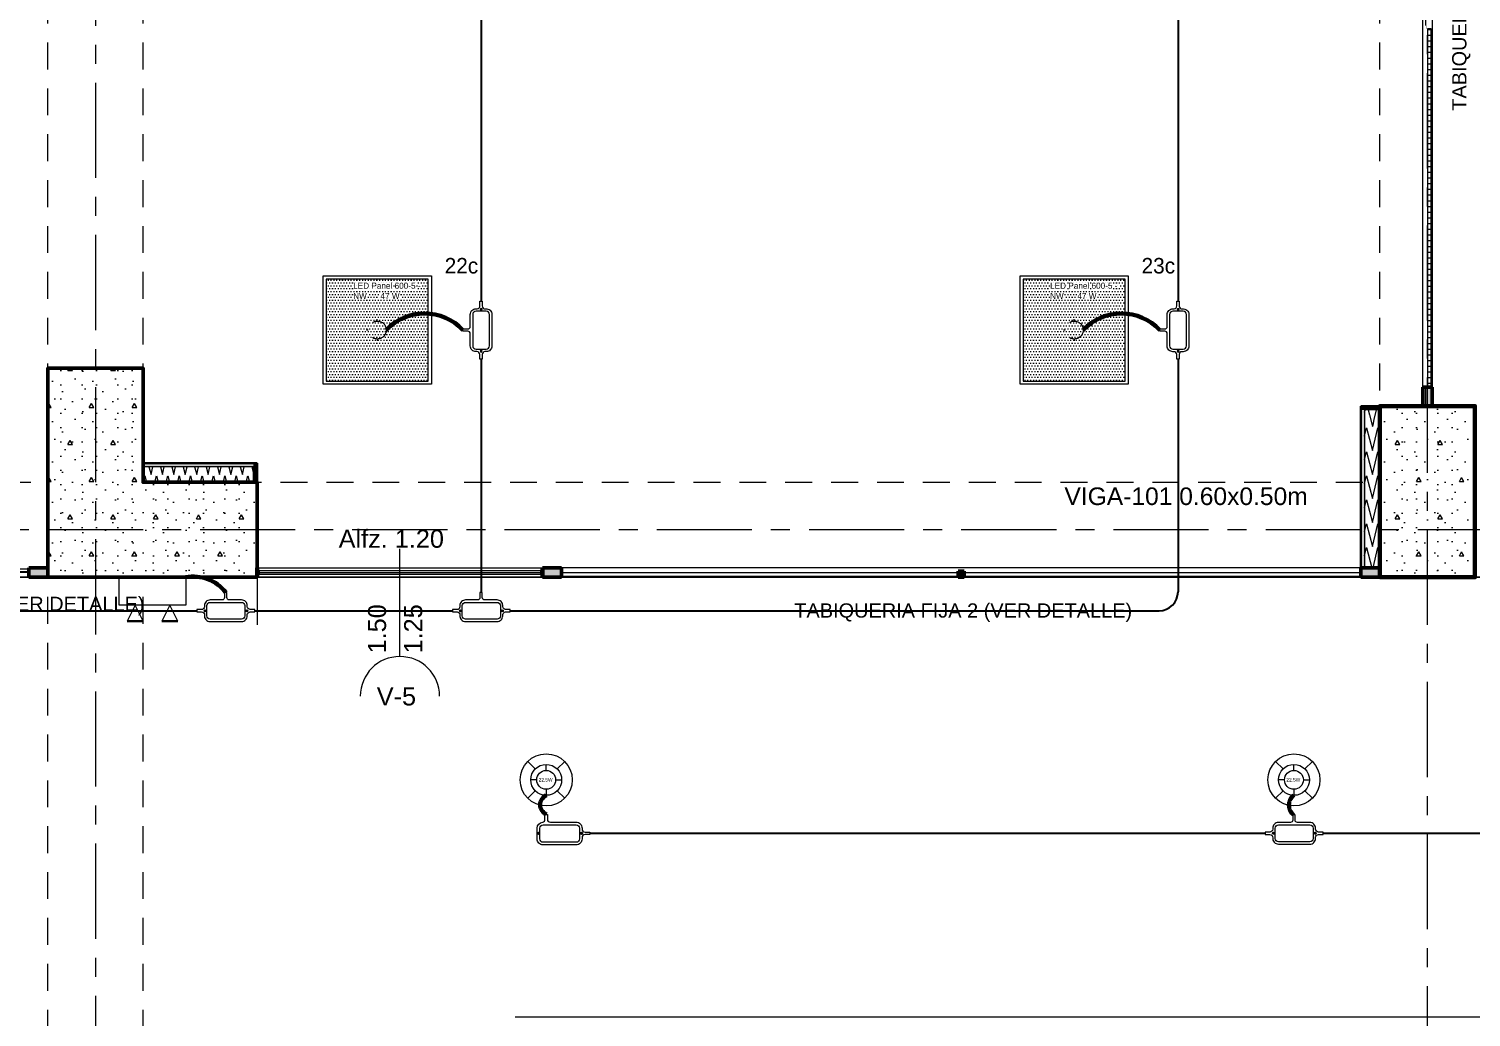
# Model space of a CAD drawing. Header units: inches. Extents: x -38 to 5698, y -33 to 92.
# Drawn here: x 115.47 to 123.05, y 27.39 to 32.58 of the extents above; entities that cross this region are included whole.
import ezdxf
from ezdxf.lldxf.tags import DXFTag

# ---------------------------------------------------------------- set-up
doc = ezdxf.new("R2010")
doc.units = ezdxf.units.IN
doc.header["$MEASUREMENT"] = 0
doc.set_wipeout_variables(frame=1)
for name, pattern in [('CONTINUA', [0]), ('DASHED', [0.75, 0.5, -0.25]), ('Hidden Line', [0.195611, 0.141111, -0.0545]), ('HIDDEN2', [0.1875, 0.125, -0.0625]), ('Punto & Raya', [0.65, 0.5, -0.075, 0, -0.075]), ('Wipeout_Contour', [1, 0, -1])]:
    doc.linetypes.add(name, pattern=pattern)
for name, color, linetype, lineweight in [('00_IE_Luminarias', 6, 'Continuous', 30), ('01 IE LUM LED EMP DN570B', 3, 'Continuous', 13), ('ALUMBRADO_CONDUIT', 30, 'CONDUIT1', 30), ('Bancas', 1, 'Continuous', 13), ('CABLEADO EXT.', 3, 'PVCSUBT', 30), ('Luminarias', 5, 'Continuous', 20), ('pulsador', 4, 'Continuous', 40), ('Simb_Alumbrado', 140, 'CONTINUA', 30)]:
    doc.layers.add(name, color=color, linetype=linetype, lineweight=lineweight)
for name, color, linetype in [('02 _ ARQ _ ALB _ Ejes Generales', 7, 'Continuous'), ('02 _ ARQ _ ALB _ Muros Interiores', 7, 'Continuous'), ('02 _ ARQ _ ZON _ Espacio.3D', 7, 'Continuous'), ('08 _ STR _ EXT _ 06 Columnas', 7, 'Continuous'), ('08 _ STR _ EXT _ 09 Vigas', 7, 'Continuous'), ('Acabado - Muros', 7, 'Continuous'), ('Dibujo 2D - General', 7, 'Continuous'), ('Estructura - 04 MURO', 7, 'Continuous'), ('Interior - Escaleras & Barandillas', 7, 'Continuous'), ('Notas - Etiquetas', 251, 'Continuous')]:
    doc.layers.add(name, color=color, linetype=linetype)
doc.styles.add('Estilo_Generado_4', font='swisse.ttf')
doc.styles.add('{18b73a54-fa43-428c-adcb-c1c7bbdf2c84}', font='Simplex.shx')
tags = doc.linetypes.add('CONDUIT', pattern='A,1.5,-0.210535,["con",{18b73a54-fa43-428c-adcb-c1c7bbdf2c84},S=0.2,R=0,X=0,Y=-0.065594],-0.702384', length=2.412919).pattern_tags.tags
tags[6] = DXFTag(74, 10)
tags = doc.linetypes.add('CONDUIT1', pattern='A,1,-0.19772,["con",{18b73a54-fa43-428c-adcb-c1c7bbdf2c84},S=0.2,R=0,X=0,Y=-0.065594],-0.593642', length=1.791362).pattern_tags.tags
tags[6] = DXFTag(74, 10)
tags = doc.linetypes.add('PVCSUBT', pattern='A,0.6,-0.3,0.6,-0.075691,["PVC",Standard,S=0.2,R=0,X=0,Y=-0.093724],-0.621005', length=2.196696).pattern_tags.tags
tags[10] = DXFTag(74, 10)
pattern_1 = [(0, (92.500015, 3e-09), (0, 0.030000001), [])]
pattern_2 = [(0, (92.5, 3e-09), (0, 0.3897114), [0.024375, -0.200625]), (0, (92.6125, 0.19486), (0, 0.3897114), [0.024375, -0.200625]), (60, (92.5, 3e-09), (-0.3375, 0.1948557), [0.024375, -0.200625]), (60, (92.725, 3e-09), (-0.3375, 0.1948557), [0.024375, -0.200625]), (120, (92.5244, 3e-09), (0.3375, 0.1948557), [0.024375, -0.200625]), (120, (92.7494, 3e-09), (0.3375, 0.1948557), [0.024375, -0.200625]), (0, (92.500015, 0.0375), (0, 0.075), [0, -0.075, 0, -0.1125]), (45, (92.537515, 0.0375), (-0.05303301, 0.05303301), [0, -0.05625, 0, -0.09375])]

# ---------------------------------------------------------------- blocks, each defined once
blk = doc.blocks.new('*X64', base_point=(804.059, 0))
at = {"layer": 'Estructura - 04 MURO', "color": 9, "linetype": 'Continuous', "lineweight": 5}
for p, q in [((828.2022, 30.2733), (828.209, 30.2481)), ((828.1711, 30.2), (828.179, 30.2339)), ((828.179, 30.2339), (828.1881, 30.2))]:
    blk.add_line(p, q, dxfattribs=at)
blk = doc.blocks.new('*X65', base_point=(804.059, 0))
at = {"layer": 'Estructura - 04 MURO', "color": 9, "linetype": 'Continuous', "lineweight": 5}
for p, q in [((828.1404, 30.28), (828.1512, 30.24)), ((828.1512, 30.24), (828.1605, 30.28)), ((828.2004, 30.28), (828.2022, 30.2733))]:
    blk.add_line(p, q, dxfattribs=at)
blk = doc.blocks.new('*X66', base_point=(804.059, 0))
at = {"layer": 'Estructura - 04 MURO', "color": 9, "linetype": 'Continuous', "lineweight": 5}
for p, q in [((827.6604, 30.28), (827.6712, 30.24)), ((827.6712, 30.24), (827.6805, 30.28)), ((827.7204, 30.28), (827.7312, 30.24)), ((827.7312, 30.24), (827.7405, 30.28)), ((827.7804, 30.28), (827.7912, 30.24)), ((827.7912, 30.24), (827.8005, 30.28)), ((827.8404, 30.28), (827.8512, 30.24)), ((827.8512, 30.24), (827.8605, 30.28)), ((827.9004, 30.28), (827.9112, 30.24)), ((827.9112, 30.24), (827.9205, 30.28)), ((827.9604, 30.28), (827.9712, 30.24)), ((827.9712, 30.24), (827.9805, 30.28)), ((828.0204, 30.28), (828.0312, 30.24)), ((828.0312, 30.24), (828.0405, 30.28)), ((828.0804, 30.28), (828.0912, 30.24)), ((828.0912, 30.24), (828.1005, 30.28)), ((827.6311, 30.2), (827.639, 30.2339)), ((827.639, 30.2339), (827.6481, 30.2)), ((827.6911, 30.2), (827.699, 30.2339)), ((827.699, 30.2339), (827.7081, 30.2)), ((827.7511, 30.2), (827.759, 30.2339)), ((827.759, 30.2339), (827.7681, 30.2)), ((827.8111, 30.2), (827.819, 30.2339)), ((827.819, 30.2339), (827.8281, 30.2)), ((827.8711, 30.2), (827.879, 30.2339)), ((827.879, 30.2339), (827.8881, 30.2)), ((827.9311, 30.2), (827.939, 30.2339)), ((827.939, 30.2339), (827.9481, 30.2)), ((827.9911, 30.2), (827.999, 30.2339)), ((827.999, 30.2339), (828.0081, 30.2)), ((828.0511, 30.2), (828.059, 30.2339)), ((828.059, 30.2339), (828.0681, 30.2)), ((828.1111, 30.2), (828.119, 30.2339)), ((828.119, 30.2339), (828.1281, 30.2))]:
    blk.add_line(p, q, dxfattribs=at)
blk = doc.blocks.new('*X67', base_point=(804.059, 0))
at = {"layer": 'Estructura - 04 MURO', "color": 9, "linetype": 'Continuous', "lineweight": 5}
for p, q in [((834.049, 30.5688), (834.0511, 30.5779)), ((834.0744, 30.5546), (834.089, 30.5)), ((834.093, 30.5), (834.0998, 30.5292))]:
    blk.add_line(p, q, dxfattribs=at)
blk = doc.blocks.new('*X68', base_point=(804.059, 0))
at = {"layer": 'Estructura - 04 MURO', "color": 9, "linetype": 'Continuous', "lineweight": 5}
for p, q in [((834.0511, 30.5779), (834.0516, 30.58)), ((834.0676, 30.58), (834.0744, 30.5546)), ((834.0998, 30.5292), (834.1116, 30.58)), ((834.1276, 30.58), (834.129, 30.5747))]:
    blk.add_line(p, q, dxfattribs=at)
blk = doc.blocks.new('*X69', base_point=(804.059, 0))
at = {"layer": 'Estructura - 04 MURO', "color": 9, "linetype": 'Continuous', "lineweight": 5}
for p, q in [((834.049, 30.4428), (834.059, 30.4859)), ((834.059, 30.4859), (834.0912, 30.366)), ((834.089, 30.5), (834.0912, 30.492)), ((834.0912, 30.492), (834.093, 30.5)), ((834.0912, 30.366), (834.119, 30.4859)), ((834.119, 30.4859), (834.129, 30.4487)), ((834.049, 30.3168), (834.059, 30.3599)), ((834.059, 30.3599), (834.0912, 30.24)), ((834.0912, 30.24), (834.119, 30.3599)), ((834.119, 30.3599), (834.129, 30.3227)), ((834.049, 30.1908), (834.059, 30.2339)), ((834.059, 30.2339), (834.0912, 30.114)), ((834.0912, 30.114), (834.119, 30.2339)), ((834.119, 30.2339), (834.129, 30.1967)), ((834.049, 30.0648), (834.059, 30.1079)), ((834.059, 30.1079), (834.0912, 29.988)), ((834.0912, 29.988), (834.119, 30.1079)), ((834.119, 30.1079), (834.129, 30.0707)), ((834.049, 29.9388), (834.059, 29.9819)), ((834.059, 29.9819), (834.0912, 29.862)), ((834.0912, 29.862), (834.119, 29.9819)), ((834.119, 29.9819), (834.129, 29.9447)), ((834.049, 29.8128), (834.059, 29.8559)), ((834.059, 29.8559), (834.0874, 29.75)), ((834.0944, 29.75), (834.119, 29.8559)), ((834.119, 29.8559), (834.129, 29.8187))]:
    blk.add_line(p, q, dxfattribs=at)
blk = doc.blocks.new('LUMINARIA 2')
at = {"layer": '01 IE LUM LED EMP DN570B'}
for p, q in [((-0.094, 0.094), (-0.159, 0.158)), ((0.094, 0.094), (0.159, 0.158)), ((-0.094, -0.094), (-0.159, -0.158)), ((0.094, -0.094), (0.159, -0.158))]:
    blk.add_line(p, q, dxfattribs=at)
at = {"layer": '01 IE LUM LED EMP DN570B', "ltscale": 0.4}
for p, q in [((0, 0.081), (0, 0.133)), ((-0.081, 0), (-0.133, 0)), ((0.081, 0), (0.133, 0)), ((0, -0.081), (0, -0.133))]:
    blk.add_line(p, q, dxfattribs=at)
at = {"layer": '01 IE LUM LED EMP DN570B'}
for radius in [0.224, 0.133]:
    blk.add_circle((0, 0), radius, dxfattribs=at)
at = {"layer": '01 IE LUM LED EMP DN570B', "ltscale": 0.4}
blk.add_circle((0, 0), 0.0813, dxfattribs=at)
at = {"layer": '01 IE LUM LED EMP DN570B', "color": 8, "linetype": 'ByBlock', "lineweight": 80, "insert": (-0.065, 0.016), "char_height": 0.03, "width": 0.17858, "attachment_point": 1}
blk.add_mtext('{\\C3;22.5W}', dxfattribs=at)
blk = doc.blocks.new('*U270')
at = {"layer": 'Luminarias', "linetype": 'DASHED', "lineweight": 0, "ltscale": 0.05}
blk.add_lwpolyline([(0, -0.0045), (0, 0.0045)], dxfattribs=at)
blk = doc.blocks.new('*U271')
at = {"color": 0, "linetype": 'ByBlock', "lineweight": -2, "transparency": 16777216}
for p, rotation in [((-0.05, 0), 90), ((0, -0.05), 180), ((0.05, 0), 269.9999999999999)]:
    blk.add_blockref('*U270', p, dxfattribs=dict(at, rotation=rotation))
blk.add_blockref('*U270', (0, 0.05), dxfattribs=at)
blk = doc.blocks.new('PANEL LED 50W')
at = {"layer": 'Luminarias'}
h = blk.add_hatch(dxfattribs=at)
h.set_pattern_fill('DOTS', color=4, scale=0.009097)
h.set_pattern_definition([(0, (0, -2e-14), (0.0072206, 0.01444116), [0, -0.01444116])])
h.paths.add_polyline_path([(-0.2574, -0.2574), (0.2574, -0.2574), (0.2574, 0.2574), (-0.2574, 0.2574)])
h.paths.add_polyline_path([(-0.1296, 0.0974), (0.1849, 0.0974), (0.1849, 0.2469), (-0.1296, 0.2469)], flags=24)
at = {"layer": 'Luminarias', "color": 4, "lineweight": 0}
for points in [[(-0.2729, 0.2729), (0.2729, 0.2729), (0.2729, -0.2729), (-0.2729, -0.2729)], [(-0.2574, -0.2574), (0.2574, -0.2574), (0.2574, 0.2574), (-0.2574, 0.2574)]]:
    blk.add_lwpolyline(points, close=True, dxfattribs=at)
at = {"layer": 'Luminarias', "color": 4, "linetype": 'DASHED', "lineweight": 0, "ltscale": 0.01}
blk.add_circle((0, 0), 0.0455, dxfattribs=at)
at = {"color": 4}
blk.add_blockref('*U271', (0, 0), dxfattribs=at)
at = {"layer": 'Luminarias', "color": 4, "insert": (-0.1218, 0.2392), "char_height": 0.030929, "width": 0.382855, "attachment_point": 1}
blk.add_mtext('{\\Ftxt|c0;LED Panel 600-5 - NW      47 W}', dxfattribs=at)
blk = doc.blocks.new('oval t')
at = {"layer": 'Simb_Alumbrado', "lineweight": 13}
blk.add_lwpolyline([(0.0141, 0.0102, -0.414214), (0.0041, 0.0202), (0.0041, 0.0416), (-0.0056, 0.0416), (-0.0056, 0.0202, -0.414214), (-0.0156, 0.0102), (-0.0659, 0.0102, 0.414214), (-0.0899, -0.0138), (-0.0899, -0.0183, -0.414214), (-0.1019, -0.0303), (-0.1213, -0.0303), (-0.1213, -0.04), (-0.1016, -0.04, -0.451917), (-0.0897, -0.0535, 0.451917), (-0.0659, -0.0805), (0.0659, -0.0805, 0.414214), (0.0899, -0.0566), (0.0899, -0.0512, -0.398753), (0.1019, -0.0401), (0.1213, -0.0401), (0.1213, -0.0304), (0.1019, -0.0304, -0.368669), (0.0899, -0.0176), (0.0899, -0.0138, 0.414214), (0.0659, 0.0102), (0.0141, 0.0102)], format="xyb", dxfattribs=at)
blk.add_lwpolyline([(-0.0659, 0), (0.0659, 0, -0.414214), (0.0797, -0.0138), (0.0797, -0.0566, -0.414214), (0.0659, -0.0703), (-0.0659, -0.0703, -0.414214), (-0.0797, -0.0566), (-0.0797, -0.0138, -0.414214)], format="xyb", close=True, dxfattribs=at)
for points in [[(-0.0911, -0.0352), (-0.0828, -0.0352)], [(-0.0869, -0.031), (-0.0869, -0.0394)], [(0.0837, -0.0352), (0.0921, -0.0352)], [(0.0879, -0.031), (0.0879, -0.0394)]]:
    blk.add_lwpolyline(points, dxfattribs=at)
for centre in [(-0.0869, -0.0352), (0.0879, -0.0352)]:
    blk.add_circle(centre, 0.00419, dxfattribs=at)
blk = doc.blocks.new('CAJA OVAL TIPO L')
at = {"layer": 'Simb_Alumbrado', "lineweight": 13}
blk.add_lwpolyline([(-0.0491, -0.079), (-0.0491, -0.0343, -0.380413), (-0.0258, -0.0088), (-0.0258, -0.0088, 0.341426), (-0.0164, 0.0033), (-0.0164, 0.0236), (-0.0063, 0.0236), (-0.0063, 0.0033, 0.414214), (0.0063, -0.0092), (0.1138, -0.0092, -0.414214), (0.1388, -0.0343), (0.1388, -0.0382, 0.414214), (0.1513, -0.0508), (0.1716, -0.0508), (0.1716, -0.0609), (0.1513, -0.0609, 0.414214), (0.1388, -0.0734), (0.1388, -0.079, -0.414214), (0.1138, -0.104), (-0.0241, -0.104, -0.414214), (-0.0491, -0.079, 0.414214)], format="xyb", dxfattribs=at)
for points in [[(-0.0483, -0.0558), (-0.0395, -0.0558)], [(-0.0439, -0.0514), (-0.0439, -0.0602)], [(0.1323, -0.0558), (0.1411, -0.0558)], [(0.1367, -0.0514), (0.1367, -0.0602)]]:
    blk.add_lwpolyline(points, dxfattribs=at)
blk.add_lwpolyline([(-0.0241, -0.0199), (0.1138, -0.0199, -0.414214), (0.1282, -0.0343), (0.1282, -0.079, -0.414214), (0.1138, -0.0934), (-0.0241, -0.0934, -0.414214), (-0.0384, -0.079), (-0.0384, -0.0343, -0.414214)], format="xyb", close=True, dxfattribs=at)
for centre in [(-0.0439, -0.0558), (0.1367, -0.0558)]:
    blk.add_circle(centre, 0.00438, dxfattribs=at)
blk = doc.blocks.new('luz de emergencia')
at = {"color": 5, "lineweight": 40}
for p, q in [((164.1493, 48.9365, -0.0001), (164.2333, 48.9365, -0.0001)), ((164.3313, 48.9365, -0.0001), (164.4153, 48.9365, -0.0001))]:
    blk.add_line(p, q, dxfattribs=at)
at = {"layer": '00_IE_Luminarias', "color": 5, "linetype": 'Continuous', "lineweight": 13}
for p, q in [((164.1913, 49.0205, -0.0001), (164.1493, 48.9365, -0.0001)), ((164.2333, 48.9365, -0.0001), (164.1913, 49.0205, -0.0001)), ((164.3733, 49.0205, -0.0001), (164.3313, 48.9365, -0.0001)), ((164.4153, 48.9365, -0.0001), (164.3733, 49.0205, -0.0001))]:
    blk.add_line(p, q, dxfattribs=at)
at = {"layer": '00_IE_Luminarias', "color": 5, "linetype": 'Continuous', "lineweight": 13, "elevation": -0.0001}
blk.add_lwpolyline([(164.4573, 49.0205), (164.1073, 49.0205), (164.1073, 49.1666), (164.4573, 49.1665)], close=True, dxfattribs=at)

msp = doc.modelspace()

# ---------------------------------------------------------------- hatches: boundary and pattern name
at = {"layer": '08 _ STR _ EXT _ 06 Columnas', "linetype": 'Continuous', "lineweight": 9}
h = msp.add_hatch(dxfattribs=at)
h.set_pattern_fill('HORMIGÓN_EN_MASA_0002', style=0, pattern_type=2)
h.set_pattern_definition(pattern_2)
h.paths.add_polyline_path([(116.67, 29.7), (116.67, 30.1999), (116.07, 30.2), (116.07, 30.8001), (115.57, 30.8002), (115.57, 29.7)])
h = msp.add_hatch(dxfattribs=at)
h.set_pattern_fill('HORMIGÓN_EN_MASA_0002', style=0, pattern_type=2)
h.set_pattern_definition(pattern_2)
h.paths.add_polyline_path([(122.57, 29.7), (123.07, 29.7), (123.07, 30.6), (122.57, 30.6)])
at = {"layer": 'Acabado - Muros', "linetype": 'Continuous', "lineweight": 0}
h = msp.add_hatch(dxfattribs=at)
h.set_pattern_fill('CONTRACHAPADO_0002', color=254, style=0, pattern_type=2)
h.set_pattern_definition(pattern_1)
h.paths.add_polyline_path([(115.47, 29.745), (113.87, 29.745), (113.87, 29.725), (115.47, 29.725)])
msp.add_hatch(color=254, dxfattribs=at).paths.add_polyline_path([(115.47, 29.75), (115.47, 29.7), (115.57, 29.7), (115.57, 29.75)])
at = {"layer": 'Estructura - 04 MURO', "linetype": 'Continuous', "lineweight": 9}
for points in [[(122.47, 30.58), (122.49, 30.58), (122.47, 30.6)], [(122.49, 30.6), (122.47, 30.6), (122.49, 30.58)], [(122.49, 30.58), (122.57, 30.58), (122.57, 30.6), (122.49, 30.6)], [(116.65, 30.3), (116.07, 30.3), (116.07, 30.28), (116.65, 30.28)], [(116.65, 30.28), (116.67, 30.28), (116.67, 30.3)], [(116.65, 30.28), (116.67, 30.3), (116.65, 30.3)], [(116.65, 30.28), (116.65, 30.2), (116.67, 30.2), (116.67, 30.28)]]:
    msp.add_hatch(color=252, dxfattribs=at).paths.add_polyline_path(points)

# ---------------------------------------------------------------- linework, layer by layer
at = {"layer": '02 _ ARQ _ ALB _ Ejes Generales', "color": 251, "linetype": 'Punto & Raya', "lineweight": 13}
for p, q in [((115.82, 45.9), (115.82, 2.05)), ((148.07, 29.95), (97.3454, 29.95))]:
    msp.add_line(p, q, dxfattribs=at)
at = {"layer": '02 _ ARQ _ ALB _ Muros Interiores', "color": 165, "linetype": 'Continuous', "lineweight": 15}
for p, q in [((117.42, 29.2835), (117.42, 29.85)), ((116.67, 29.75), (118.17, 29.75)), ((116.68, 29.735), (118.16, 29.735)), ((116.68, 29.725), (118.16, 29.725)), ((118.16, 29.715), (116.68, 29.715)), ((116.67, 29.7), (118.17, 29.7))]:
    msp.add_line(p, q, dxfattribs=at)
at = {"layer": '02 _ ARQ _ ALB _ Muros Interiores', "color": 7, "linetype": 'Continuous', "lineweight": 80}
for p, q in [((116.67, 29.7), (116.67, 29.75)), ((118.17, 29.7), (118.17, 29.75))]:
    msp.add_line(p, q, dxfattribs=at)
at = {"layer": '02 _ ARQ _ ALB _ Muros Interiores', "color": 165, "linetype": 'Continuous', "lineweight": 25}
for p, q in [((116.67, 29.735), (116.68, 29.735)), ((116.68, 29.715), (116.67, 29.715)), ((116.68, 29.735), (116.68, 29.715)), ((118.16, 29.715), (118.16, 29.735)), ((118.16, 29.735), (118.17, 29.735)), ((118.17, 29.715), (118.16, 29.715))]:
    msp.add_line(p, q, dxfattribs=at)
at = {"layer": '02 _ ARQ _ ALB _ Muros Interiores', "color": 251, "linetype": 'Continuous', "lineweight": 13, "flags": 128}
msp.add_lwpolyline([(117.6284, 29.075, 1), (117.2115, 29.075)], format="xyb", dxfattribs=at)
at = {"layer": '02 _ ARQ _ ZON _ Espacio.3D', "color": 254, "linetype": 'Continuous', "lineweight": 0, "flags": 128}
for points in [[(100.82, 33.75), (100.82, 29.75), (101.57, 29.75), (101.57, 30.7), (102.07, 30.7), (102.07, 30.2), (102.57, 30.2), (102.57, 29.7), (108.57, 29.7), (108.57, 31.0002), (112.57, 31.0001), (112.57, 29.6999), (115.57, 29.7), (115.57, 30.8002), (116.07, 30.8001), (116.07, 30.2), (116.67, 30.1999), (116.67, 29.7), (122.57, 29.7), (122.57, 30.6), (122.812, 30.6), (122.812, 39)], [(123.07, 39), (122.845, 39), (122.845, 30.6), (123.07, 30.6)], [(143.92, 29.7), (115.57, 29.7), (112.57, 29.7), (112.57, 17.4), (137.07, 17.4)]]:
    msp.add_lwpolyline(points, dxfattribs=at)
at = {"layer": '08 _ STR _ EXT _ 06 Columnas', "color": 7, "linetype": 'Continuous', "lineweight": 60, "flags": 128}
msp.add_lwpolyline([(116.67, 29.7), (115.57, 29.7), (115.57, 30.8002), (116.07, 30.8001), (116.07, 30.2), (116.67, 30.1999)], close=True, dxfattribs=at)
at = {"layer": '08 _ STR _ EXT _ 06 Columnas', "color": 7, "linetype": 'Continuous', "lineweight": 80, "flags": 128}
msp.add_lwpolyline([(122.57, 29.7), (123.07, 29.7), (123.07, 30.6), (122.57, 30.6)], close=True, dxfattribs=at)
at = {"layer": '08 _ STR _ EXT _ 09 Vigas', "color": 251, "linetype": 'Hidden Line', "lineweight": 13}
for p, q in [((115.57, 30.2), (115.57, 39.4)), ((116.07, 30.2), (116.07, 39.4)), ((122.57, 30.2), (122.57, 39.4)), ((109.07, 30.2), (115.57, 30.2)), ((116.07, 30.2), (122.57, 30.2)), ((115.57, 17.4), (115.57, 29.7)), ((116.07, 17.4), (116.07, 29.7))]:
    msp.add_line(p, q, dxfattribs=at)
at = {"layer": 'Acabado - Muros', "color": 7, "linetype": 'Continuous', "lineweight": 60}
for p, q in [((122.845, 30.6), (122.795, 30.6)), ((115.47, 29.75), (115.47, 29.7)), ((115.57, 29.75), (115.47, 29.75)), ((115.57, 29.75), (115.57, 29.7)), ((118.17, 29.75), (118.17, 29.7)), ((122.57, 29.75), (122.57, 29.7)), ((115.57, 29.7), (115.47, 29.7))]:
    msp.add_line(p, q, dxfattribs=at)
at = {"layer": 'Acabado - Muros', "color": 7, "linetype": 'Continuous', "lineweight": 13, "flags": 128}
msp.add_lwpolyline([(115.47, 29.745), (115.47, 29.725), (113.87, 29.725), (113.87, 29.745)], close=True, dxfattribs=at)
at = {"layer": 'ALUMBRADO_CONDUIT', "color": 30, "lineweight": 30, "ltscale": 0.4, "true_color": 0xf26722}
for p, q in [((117.8469, 33.3469), (117.8469, 31.1511)), ((121.5094, 33.3467), (121.5094, 31.151)), ((117.8469, 30.8469), (117.8469, 29.6204)), ((114.3376, 29.5241), (116.3532, 29.5241)), ((116.6574, 29.5241), (117.6958, 29.5241)), ((118, 29.5241), (121.4094, 29.5241)), ((118.4183, 28.3541), (121.9674, 28.3541)), ((122.2716, 28.354), (125.897, 28.354))]:
    msp.add_line(p, q, dxfattribs=at)
msp.add_arc((121.4094, 29.6241), 0.1, 270, 0, dxfattribs=at)
at = {"layer": 'CABLEADO EXT.', "color": 3, "lineweight": 80}
for centre, radius, start, end in [((117.5496, 30.8127), 0.2747, 42.972, 137.028), ((121.2121, 30.8126), 0.2747, 42.972, 137.028), ((116.3355, 29.4915), 0.2124, 37.34544, 100.98939), ((118.2128, 28.5038), 0.0556, 115.45713, 244.54287), ((122.1562, 28.5022), 0.0641, 126.0183, 233.9817)]:
    msp.add_arc(centre, radius, start, end, dxfattribs=at)
at = {"layer": 'Dibujo 2D - General', "color": 252, "linetype": 'Continuous', "lineweight": 13}
msp.add_line((116.67, 30.1999), (116.6698, 29.4496), dxfattribs=at)
at = {"layer": 'Estructura - 04 MURO', "color": 143, "linetype": 'Continuous', "lineweight": 5}
for p, q in [((122.57, 30.58), (122.49, 30.58)), ((116.65, 30.28), (116.07, 30.28)), ((116.65, 30.2), (116.65, 30.28))]:
    msp.add_line(p, q, dxfattribs=at)
at = {"layer": 'Estructura - 04 MURO', "color": 7, "linetype": 'Continuous', "lineweight": 40, "flags": 128}
for points in [[(122.57, 30.6), (122.47, 30.6)], [(116.67, 30.3), (116.07, 30.3)], [(116.07, 30.3), (116.07, 30.28)], [(116.67, 30.2), (116.67, 30.3)], [(116.67, 30.2), (116.65, 30.2)]]:
    msp.add_lwpolyline(points, dxfattribs=at)
at = {"layer": 'Estructura - 04 MURO', "color": 143, "linetype": 'Continuous', "lineweight": 5, "flags": 128}
for points in [[(116.07, 30.28), (116.07, 30.2)], [(116.1484, 30.2), (116.65, 30.2)]]:
    msp.add_lwpolyline(points, dxfattribs=at)
at = {"layer": 'Interior - Escaleras & Barandillas', "color": 161, "linetype": 'Continuous', "lineweight": 13}
msp.add_line((131.82, 27.3875), (118.0251, 27.3875), dxfattribs=at)

# ---------------------------------------------------------------- block references
at = {"layer": '01 IE LUM LED EMP DN570B', "xscale": 0.6105334384153049, "yscale": 0.6105334384153049, "zscale": 0.6105334384153049}
for p in [(118.1889, 28.635), (122.1185, 28.635)]:
    msp.add_blockref('LUMINARIA 2', p, dxfattribs=at)
at = {"layer": 'ALUMBRADO_CONDUIT', "xscale": 1.041283452965173, "yscale": 1.041283452965173, "zscale": 1.041283452965173}
for p in [(117.3012, 31), (120.9637, 31)]:
    msp.add_blockref('PANEL LED 50W', p, dxfattribs=at)
at = {"layer": 'ALUMBRADO_CONDUIT', "linetype": 'CONDUIT', "lineweight": 30, "xscale": 1.253906979044094, "yscale": 1.253906979044094, "zscale": 1.253906979044094}
msp.add_blockref('CAJA OVAL TIPO L', (118.2031, 28.424), dxfattribs=at)
at = {"layer": 'Bancas', "color": 252, "true_color": 0x939598, "xscale": -1.253906979044094, "yscale": 1.253906979044094, "zscale": 1.253906979044094, "rotation": 90}
for p in [(117.8028, 30.999), (121.4653, 30.9989)]:
    msp.add_blockref('oval t', p, dxfattribs=at)
at = {"layer": 'Bancas', "color": 252, "true_color": 0x939598, "xscale": 1.253906979044094, "yscale": 1.253906979044094, "zscale": 1.253906979044094}
for p in [(116.5053, 29.5682), (117.8479, 29.5682), (122.1195, 28.3982)]:
    msp.add_blockref('oval t', p, dxfattribs=at)
at = {"layer": 'Estructura - 04 MURO', "color": 7, "lineweight": 80}
for name in ['*X67', '*X68', '*X66', '*X65', '*X64']:
    msp.add_blockref(name, (92.5, 0), dxfattribs=at)
at = {"layer": 'pulsador', "color": 4, "lineweight": 40}
msp.add_blockref('luz de emergencia', (-48.1623, -19.4666, 0.0001), dxfattribs=at)

# ---------------------------------------------------------------- texts
at = {"layer": '00_IE_Luminarias', "color": 6, "linetype": 'HIDDEN2'}
for s, p in [('22c', (117.6552, 31.2973)), ('23c', (121.3177, 31.2973))]:
    msp.add_text(s, height=0.08174, dxfattribs=at).set_placement(p)
at = {"layer": '02 _ ARQ _ ALB _ Muros Interiores', "color": 251, "lineweight": 25, "char_height": 0.095, "attachment_point": 7, "style": 'Estilo_Generado_4'}
for s, insert in [('\\A1;{\\pql;\\pt0;\\fSwis721 Ex BT|b0|i0|c0|p34;Alfz. 1.20\\fSwis721 Ex BT|b0|i0|c0|p34;\\A1{\\H.66x;\\S^  ;}\\fSwis721 Ex BT|b0|i0|c0|p34;\\fSwis721 Ex BT|b0|i0|c0|p34;}', (117.0982, 29.8275)), ('\\A1;{\\pql;\\pt0;\\fSwis721 Ex BT|b0|i0|c0|p34;V-5\\fSwis721 Ex BT|b0|i0|c0|p34;\\fSwis721 Ex BT|b0|i0|c0|p34;\\fSwis721 Ex BT|b0|i0|c0|p34;}', (117.2984, 29.025))]:
    msp.add_mtext(s, dxfattribs=dict(at, insert=insert))
at = {"layer": '02 _ ARQ _ ALB _ Muros Interiores', "color": 251, "lineweight": 25, "char_height": 0.095, "attachment_point": 7, "rotation": 90, "style": 'Estilo_Generado_4'}
for s, insert in [('\\A1;{\\pql;\\pt0;\\fSwis721 Ex BT|b0|i0|c0|p34;1.50\\fSwis721 Ex BT|b0|i0|c0|p34;\\A1{\\H.66x;\\S^  ;}\\fSwis721 Ex BT|b0|i0|c0|p34;\\fSwis721 Ex BT|b0|i0|c0|p34;}', (117.375, 29.3)), ('\\A1;{\\pql;\\pt0;\\fSwis721 Ex BT|b0|i0|c0|p34;1.25\\fSwis721 Ex BT|b0|i0|c0|p34;\\A1{\\H.66x;\\S^  ;}\\fSwis721 Ex BT|b0|i0|c0|p34;\\fSwis721 Ex BT|b0|i0|c0|p34;}', (117.565, 29.3))]:
    msp.add_mtext(s, dxfattribs=dict(at, insert=insert))
at = {"layer": 'Notas - Etiquetas', "color": 8, "linetype": 'Continuous', "lineweight": 13, "insert": (122.9988, 32.1529), "char_height": 0.075, "attachment_point": 4, "rotation": 90, "style": 'Estilo_Generado_4'}
msp.add_mtext('\\A1;{\\pql;\\fSwis721 Ex BT|b0|i0|c0|p34;TABIQUERIA FIJA 2 (VER DETALLE)\\fSwis721 Ex BT|b0|i0|c0|p34; }', dxfattribs=at)
at = {"layer": 'Notas - Etiquetas', "color": 8, "linetype": 'Continuous', "lineweight": 13, "style": 'Estilo_Generado_4'}
for s, insert, char_height, attachment_point in [('\\A1;{\\pql;\\fSwis721 Ex BT|b0|i0|c0|p34;VIGA-101\\fSwis721 Ex BT|b0|i0|c0|p34; \\fSwis721 Ex BT|b0|i0|c0|p34;0.60\\fSwis721 Ex BT|b0|i0|c0|p34;x\\fSwis721 Ex BT|b0|i0|c0|p34;0.50\\fSwis721 Ex BT|b0|i0|c0|p34;m}', (120.9124, 30.1724), 0.0925, 1), ('\\A1;{\\pql;\\fSwis721 Ex BT|b0|i0|c0|p34;TABIQUERIA FIJA 2 (VER DETALLE)\\fSwis721 Ex BT|b0|i0|c0|p34; }', (114.3022, 29.549), 0.075, 4), ('\\A1;{\\pql;\\fSwis721 Ex BT|b0|i0|c0|p34;TABIQUERIA FIJA 2 (VER DETALLE)\\fSwis721 Ex BT|b0|i0|c0|p34; }', (119.4926, 29.5142), 0.075, 4)]:
    msp.add_mtext(s, dxfattribs=dict(at, insert=insert, char_height=char_height, attachment_point=attachment_point))

# ---------------------------------------------------------------- next in the draw order: wipeouts: each hides what was drawn before it
at = {"color": 254, "linetype": 'Wipeout_Contour', "lineweight": 0, "ltscale": 5010.29117}
msp.add_wipeout([(122.795, 32.6), (122.795, 30.7), (122.845, 30.7), (122.845, 32.5835), (122.812, 32.5835), (122.812, 32.6)], dxfattribs=at).dxf.layer = 'Acabado - Muros'
at = {"color": 254, "linetype": 'Wipeout_Contour', "lineweight": 0, "ltscale": 4999.983683}
msp.add_wipeout([(122.47, 29.75), (120.3695, 29.75), (120.3695, 29.733), (120.386, 29.733), (120.386, 29.7), (122.47, 29.7)], dxfattribs=at).dxf.layer = 'Acabado - Muros'

# ---------------------------------------------------------------- next in the draw order: linework, layer by layer
at = {"layer": 'Acabado - Muros', "color": 251, "linetype": 'Continuous', "lineweight": 13, "flags": 128}
for points in [[(122.795, 30.7), (122.795, 34.75)], [(122.845, 30.7), (122.845, 32.5835)]]:
    msp.add_lwpolyline(points, dxfattribs=at)

# ---------------------------------------------------------------- next in the draw order: wipeouts: each hides what was drawn before it
at = {"color": 254, "linetype": 'Wipeout_Contour', "lineweight": 0, "ltscale": 4989.555766}
msp.add_wipeout([(118.27, 29.75), (118.27, 29.7), (120.353, 29.7), (120.353, 29.733), (120.3695, 29.733), (120.3695, 29.75)], dxfattribs=at).dxf.layer = 'Acabado - Muros'

# ---------------------------------------------------------------- next in the draw order: linework, layer by layer
at = {"layer": 'Acabado - Muros', "color": 251, "linetype": 'Continuous', "lineweight": 13, "flags": 128}
for points in [[(122.47, 29.75), (118.27, 29.75)], [(120.353, 29.7), (118.27, 29.7)], [(122.47, 29.7), (120.386, 29.7)]]:
    msp.add_lwpolyline(points, dxfattribs=at)

# ---------------------------------------------------------------- next in the draw order: wipeouts: each hides what was drawn before it
at = {"color": 254, "linetype": 'Wipeout_Contour', "lineweight": 0, "ltscale": 3339.957539}
msp.add_wipeout([(122.84, 32.5835), (122.82, 32.5835), (122.82, 30.7), (122.84, 30.7)], dxfattribs=at).dxf.layer = 'Acabado - Muros'

# ---------------------------------------------------------------- next in the draw order: hatches: boundary and pattern name
at = {"layer": 'Acabado - Muros', "linetype": 'Continuous', "lineweight": 0}
h = msp.add_hatch(dxfattribs=at)
h.set_pattern_fill('CONTRACHAPADO_0002', color=254, style=0, pattern_type=2)
h.set_pattern_definition(pattern_1)
h.paths.add_polyline_path([(122.84, 32.5835), (122.82, 32.5835), (122.82, 30.7), (122.84, 30.7)])
msp.add_hatch(color=254, dxfattribs=at).paths.add_polyline_path([(122.845, 30.7), (122.795, 30.7), (122.795, 30.6), (122.845, 30.6)])

# ---------------------------------------------------------------- next in the draw order: linework, layer by layer
at = {"layer": '02 _ ARQ _ ALB _ Ejes Generales', "color": 251, "linetype": 'Punto & Raya', "lineweight": 13}
msp.add_line((122.82, 3.05), (122.82, 44.9), dxfattribs=at)
at = {"layer": 'Acabado - Muros', "color": 7, "linetype": 'Continuous', "lineweight": 60}
for p, q in [((122.795, 30.7), (122.795, 30.6)), ((122.845, 30.7), (122.795, 30.7)), ((122.845, 30.7), (122.845, 30.6))]:
    msp.add_line(p, q, dxfattribs=at)
at = {"layer": 'Acabado - Muros', "color": 7, "linetype": 'Continuous', "lineweight": 13, "flags": 128}
msp.add_lwpolyline([(122.84, 32.5835), (122.82, 32.5835), (122.82, 30.7), (122.84, 30.7)], close=True, dxfattribs=at)

# ---------------------------------------------------------------- next in the draw order: wipeouts: each hides what was drawn before it
at = {"color": 254, "linetype": 'Wipeout_Contour', "lineweight": 0, "ltscale": 3334.067848}
msp.add_wipeout([(120.386, 29.705), (122.47, 29.705), (122.47, 29.725), (120.386, 29.725)], dxfattribs=at).dxf.layer = 'Acabado - Muros'

# ---------------------------------------------------------------- next in the draw order: hatches: boundary and pattern name
at = {"layer": 'Acabado - Muros', "linetype": 'Continuous', "lineweight": 0}
msp.add_hatch(color=254, dxfattribs=at).paths.add_polyline_path([(122.47, 29.7), (122.57, 29.7), (122.57, 29.75), (122.47, 29.75)])
at = {"layer": 'Estructura - 04 MURO', "linetype": 'Continuous', "lineweight": 9}
msp.add_hatch(color=252, dxfattribs=at).paths.add_polyline_path([(122.47, 29.75), (122.49, 29.75), (122.49, 30.58), (122.47, 30.58)])

# ---------------------------------------------------------------- next in the draw order: linework, layer by layer
at = {"layer": 'Acabado - Muros', "color": 7, "linetype": 'Continuous', "lineweight": 60}
for p, q in [((122.47, 29.75), (122.47, 29.7)), ((122.57, 29.75), (122.47, 29.75)), ((122.57, 29.7), (122.47, 29.7))]:
    msp.add_line(p, q, dxfattribs=at)
at = {"layer": 'Acabado - Muros', "color": 7, "linetype": 'Continuous', "lineweight": 13, "flags": 128}
msp.add_lwpolyline([(120.386, 29.705), (120.386, 29.725), (122.47, 29.725), (122.47, 29.705)], close=True, dxfattribs=at)
at = {"layer": 'ALUMBRADO_CONDUIT', "color": 30, "lineweight": 30, "ltscale": 0.4, "true_color": 0xf26722}
msp.add_line((121.5094, 30.8467), (121.5094, 29.6241), dxfattribs=at)
at = {"layer": 'Estructura - 04 MURO', "color": 7, "linetype": 'Continuous', "lineweight": 40}
msp.add_line((122.47, 30.6), (122.47, 29.75), dxfattribs=at)
at = {"layer": 'Estructura - 04 MURO', "color": 143, "linetype": 'Continuous', "lineweight": 5}
msp.add_line((122.49, 30.58), (122.49, 29.75), dxfattribs=at)
at = {"layer": 'Estructura - 04 MURO', "color": 7, "linetype": 'Continuous', "lineweight": 40, "flags": 128}
msp.add_lwpolyline([(122.47, 29.75), (122.49, 29.75)], dxfattribs=at)
at = {"layer": 'Estructura - 04 MURO', "color": 143, "linetype": 'Continuous', "lineweight": 5, "flags": 128}
msp.add_lwpolyline([(122.49, 29.75), (122.57, 29.75)], dxfattribs=at)

# ---------------------------------------------------------------- next in the draw order: block references
at = {"layer": 'Estructura - 04 MURO', "color": 7, "lineweight": 80}
msp.add_blockref('*X69', (92.5, 0), dxfattribs=at)

# ---------------------------------------------------------------- next in the draw order: wipeouts: each hides what was drawn before it
at = {"color": 254, "linetype": 'Wipeout_Contour', "lineweight": 0, "ltscale": 3325.607229}
msp.add_wipeout([(118.27, 29.705), (120.353, 29.705), (120.353, 29.725), (118.27, 29.725)], dxfattribs=at).dxf.layer = 'Acabado - Muros'

# ---------------------------------------------------------------- next in the draw order: hatches: boundary and pattern name
at = {"layer": 'Acabado - Muros', "linetype": 'Continuous', "lineweight": 0}
for points in [[(118.27, 29.7), (118.27, 29.75), (118.17, 29.75), (118.17, 29.7)], [(120.353, 29.733), (120.353, 29.7), (120.386, 29.7), (120.386, 29.733)]]:
    msp.add_hatch(color=254, dxfattribs=at).paths.add_polyline_path(points)

# ---------------------------------------------------------------- next in the draw order: linework, layer by layer
at = {"layer": '08 _ STR _ EXT _ 09 Vigas', "color": 251, "linetype": 'Hidden Line', "lineweight": 13}
msp.add_line((102.07, 29.7), (136.57, 29.7), dxfattribs=at)
at = {"layer": 'Acabado - Muros', "color": 7, "linetype": 'Continuous', "lineweight": 60}
for p, q in [((118.27, 29.75), (118.17, 29.75)), ((118.27, 29.75), (118.27, 29.7)), ((120.353, 29.733), (120.353, 29.7)), ((120.386, 29.733), (120.353, 29.733)), ((120.386, 29.733), (120.386, 29.7)), ((118.27, 29.7), (118.17, 29.7)), ((120.386, 29.7), (120.353, 29.7))]:
    msp.add_line(p, q, dxfattribs=at)
at = {"layer": 'Acabado - Muros', "color": 7, "linetype": 'Continuous', "lineweight": 13, "flags": 128}
msp.add_lwpolyline([(118.27, 29.705), (118.27, 29.725), (120.353, 29.725), (120.353, 29.705)], close=True, dxfattribs=at)

doc.saveas('drawing.dxf')
